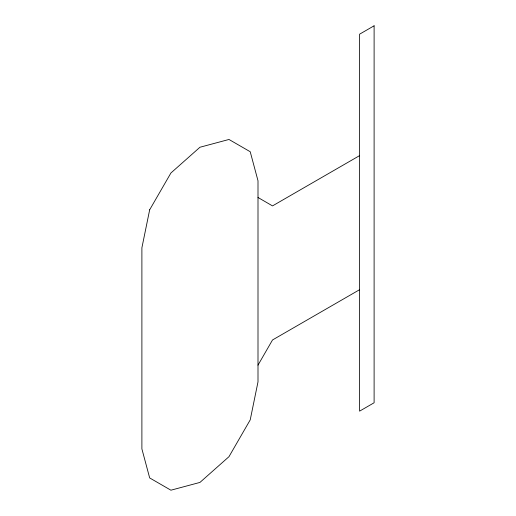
<?xml version="1.0" encoding="UTF-8"?>
<svg xmlns="http://www.w3.org/2000/svg" width="516" height="516" viewBox="0 0 516 516"><rect width="100%" height="100%" fill="white"/><g stroke="black" fill="none" stroke-linecap="round" stroke-linejoin="round"><path stroke-width="0.77" d="M258 365.147L272.512 339.973L359.594 289.695M359.594 155.626L272.512 205.903L258 197.486M149.672 209.793L141.894 247.803L141.894 448.907L149.672 477.932L170.919 490.2L199.944 482.421L228.975 456.686L250.221 419.876L258 381.872L258 180.768L250.221 151.736L228.975 139.468L199.944 147.247L170.919 172.989L149.672 209.793M374.106 25.8L359.594 34.179L359.594 411.149L374.106 402.77L374.106 25.8"/></g></svg>
